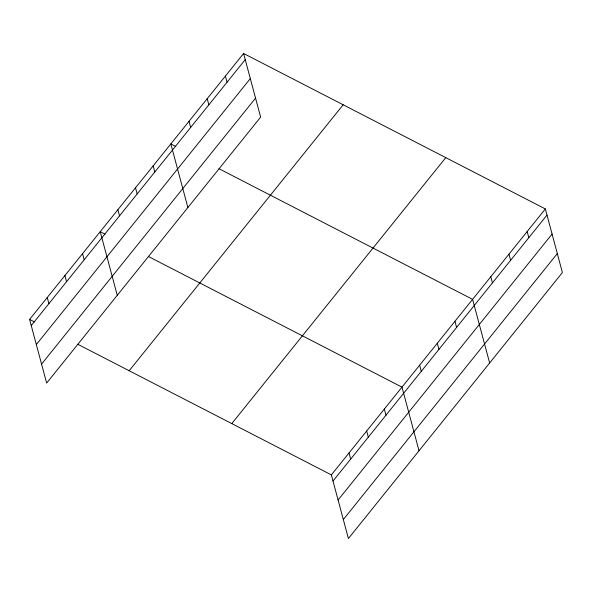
<?xml version="1.0" encoding="UTF-8"?>
<svg xmlns="http://www.w3.org/2000/svg" width="592" height="592" viewBox="0 0 592 592"><rect width="100%" height="100%" fill="white"/><g stroke="black" fill="none" stroke-linecap="round" stroke-linejoin="round"><path stroke-width="0.89" d="M243.586 53.48L260.635 117.105L46.65 383.068L29.6 319.443L243.586 53.48L545.35 208.932L562.4 272.557L348.414 538.52L331.365 474.895L77.781 344.27M31.243 325.593L245.236 59.629M36.327 344.559L250.312 78.595M41.566 364.102L255.552 98.139M129.182 370.74L343.168 104.784M231.783 423.598L445.769 157.635M331.365 474.895L545.35 208.932M333.007 481.037L547.001 215.074M338.091 500.003L552.084 234.04M343.33 519.547L557.316 253.583M175.654 146.394L170.829 143.908L187.879 207.533M219.018 168.735L472.594 299.36L489.643 362.985M105.036 234.158L100.218 231.679L117.26 295.304M148.4 256.499L401.983 387.124L419.025 450.749M29.6 319.443L34.417 321.93M527.161 231.539L528.811 237.681M508.972 254.146L510.622 260.288M490.783 276.753L492.433 282.895M454.945 321.301L456.587 327.443M437.288 343.242L438.931 349.384M419.632 365.183L421.282 371.325M384.326 409.065L385.969 415.214M366.67 431.013L368.32 437.155M349.021 452.954L350.664 459.096M225.397 76.087L227.047 82.236M207.207 98.694L208.858 104.843M189.018 121.301L190.668 127.45M153.18 165.849L154.823 171.998M135.524 187.797L137.166 193.939M117.867 209.738L119.517 215.88M82.562 253.62L84.205 259.762M64.905 275.561L66.556 281.703M47.256 297.502L48.899 303.644"/></g></svg>
